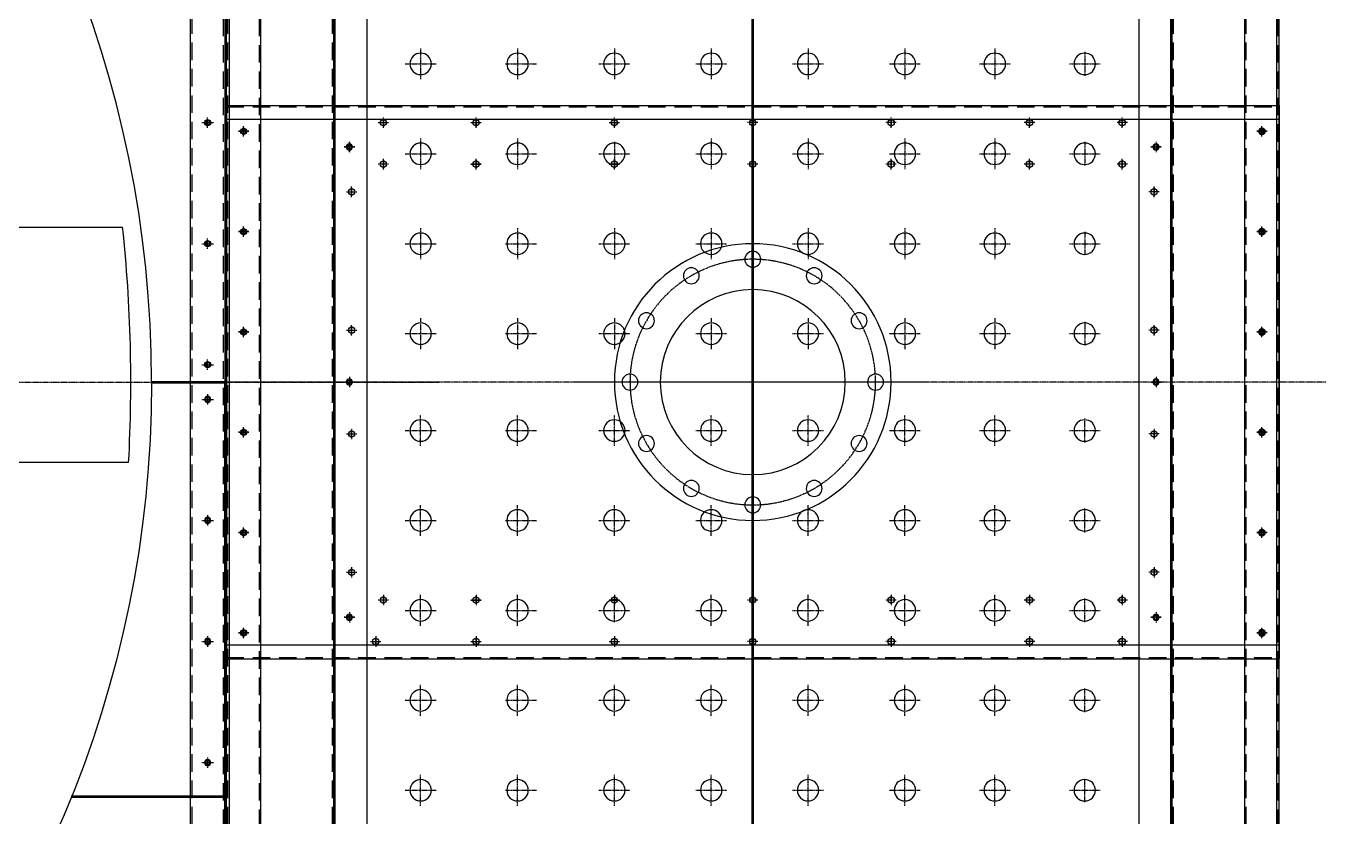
# Model space of a CAD drawing. Header units: millimetres. Extents: x 28244 to 53466, y 0 to 17836.
# Drawn here: x 36396 to 38275, y 12896 to 14039 of the extents above; entities that cross this region are included whole.
import ezdxf

# ---------------------------------------------------------------- set-up
doc = ezdxf.new("R2010")
doc.units = ezdxf.units.MM
doc.linetypes.add('CENTER', pattern=[2, 1.25, -0.25, 0.25, -0.25])
doc.linetypes.add('HIDDEN', pattern=[9.525, 6.35, -3.175])
for name, color, linetype in [('CENTER', 1, 'CENTER'), ('HOLE', 7, 'Continuous'), ('숨은선', 5, 'HIDDEN')]:
    doc.layers.add(name, color=color, linetype=linetype)

# ---------------------------------------------------------------- blocks, each defined once
blk = doc.blocks.new('A$C7C2B1D71')
for p, q in [((0, 50), (3496, 50)), ((3496, 0), (0, 0))]:
    blk.add_line(p, q)
for centre in [(1385.5, 25), (1385.5, 25), (1385.5, 25), (1385.5, 25), (1385.5, 25), (1385.5, 25), (1385.5, 25), (1385.5, 25), (1530.5, 25), (1530.5, 25), (1530.5, 25), (1530.5, 25), (1675.5, 25), (1675.5, 25), (1675.5, 25), (1675.5, 25), (1675.5, 25), (1675.5, 25), (1675.5, 25), (1675.5, 25), (1675.5, 25), (1675.5, 25), (1675.5, 25), (1675.5, 25), (1820.5, 25), (1820.5, 25), (1820.5, 25), (1820.5, 25), (1965.5, 25), (1965.5, 25), (1965.5, 25), (1965.5, 25), (2110.5, 25), (2110.5, 25), (2110.5, 25), (2110.5, 25), (2110.5, 25), (2110.5, 25), (2110.5, 25), (2110.5, 25)]:
    blk.add_circle(centre, 3)
at = {"layer": 'CENTER'}
for p, q in [((1380.5, 25), (1390.5, 25)), ((1380.5, 25), (1390.5, 25)), ((1380.5, 25), (1390.5, 25)), ((1380.5, 25), (1390.5, 25)), ((1380.5, 25), (1390.5, 25)), ((1380.5, 25), (1390.5, 25)), ((1380.5, 25), (1390.5, 25)), ((1380.5, 25), (1390.5, 25)), ((1385.5, 30.6), (1385.5, 19.3)), ((1385.5, 30.6), (1385.5, 19.3)), ((1525.5, 25), (1535.5, 25)), ((1525.5, 25), (1535.5, 25)), ((1525.5, 25), (1535.5, 25)), ((1525.5, 25), (1535.5, 25)), ((1530.5, 30.6), (1530.5, 19.3)), ((1680.5, 25), (1670.5, 25)), ((1680.5, 25), (1670.5, 25)), ((1680.5, 25), (1670.5, 25)), ((1680.5, 25), (1670.5, 25)), ((1680.5, 25), (1670.5, 25)), ((1680.5, 25), (1670.5, 25)), ((1680.5, 25), (1670.5, 25)), ((1680.5, 25), (1670.5, 25)), ((1670.5, 25), (1680.5, 25)), ((1670.5, 25), (1680.5, 25)), ((1670.5, 25), (1680.5, 25)), ((1670.5, 25), (1680.5, 25)), ((1675.5, 30.6), (1675.5, 19.3)), ((1675.5, 30.6), (1675.5, 19.3)), ((1675.5, 30.6), (1675.5, 19.3)), ((1825.5, 25), (1815.5, 25)), ((1825.5, 25), (1815.5, 25)), ((1825.5, 25), (1815.5, 25)), ((1825.5, 25), (1815.5, 25)), ((1820.5, 30.6), (1820.5, 19.3)), ((1970.5, 25), (1960.5, 25)), ((1970.5, 25), (1960.5, 25)), ((1970.5, 25), (1960.5, 25)), ((1970.5, 25), (1960.5, 25)), ((1965.5, 30.6), (1965.5, 19.3)), ((2115.5, 25), (2105.5, 25)), ((2115.5, 25), (2105.5, 25)), ((2115.5, 25), (2105.5, 25)), ((2115.5, 25), (2105.5, 25)), ((2115.5, 25), (2105.5, 25)), ((2115.5, 25), (2105.5, 25)), ((2115.5, 25), (2105.5, 25)), ((2115.5, 25), (2105.5, 25)), ((2110.5, 30.6), (2110.5, 19.3)), ((2110.5, 30.6), (2110.5, 19.3))]:
    blk.add_line(p, q, dxfattribs=at)
at = {"layer": '숨은선', "ltscale": 4}
for p, q in [((0, 48), (3496, 48)), ((3496, 2), (0, 2))]:
    blk.add_line(p, q, dxfattribs=at)
blk = doc.blocks.new('A$C43846423')
for p, q in [((3496, 199), (0, 199)), ((3496, 48), (0, 48)), ((3496, 0), (0, 0))]:
    blk.add_line(p, q)
for centre, radius in [((1385.5, 178), 4.5), ((1385.5, 178), 4.5), ((1530.5, 178), 4.5), ((1675.5, 178), 4.5), ((1820.5, 178), 4.5), ((1965.5, 178), 4.5), ((2110.5, 178), 4.5), ((1408, 25), 3), ((1748, 25), 3), ((2088, 25), 3)]:
    blk.add_circle(centre, radius)
at = {"layer": 'CENTER'}
for p, q in [((1378, 178), (1393, 178)), ((1385.5, 170.5), (1385.5, 185.5)), ((1523, 178), (1538, 178)), ((1530.5, 170.5), (1530.5, 185.5)), ((1668, 178), (1683, 178)), ((1669.8, 178), (1681.2, 178)), ((1675.5, 170.5), (1675.5, 185.5)), ((1813, 178), (1828, 178)), ((1814.8, 178), (1826.2, 178)), ((1820.5, 170.5), (1820.5, 185.5)), ((1958, 178), (1973, 178)), ((1965.5, 170.5), (1965.5, 185.5)), ((2103, 178), (2118, 178)), ((2110.5, 170.5), (2110.5, 185.5)), ((1415.5, 25), (1400.5, 25)), ((1408, 17.5), (1408, 32.5)), ((1755.5, 25), (1740.5, 25)), ((1748, 17.5), (1748, 32.5)), ((2095.5, 25), (2080.5, 25)), ((2088, 17.5), (2088, 32.5))]:
    blk.add_line(p, q, dxfattribs=at)
at = {"layer": '숨은선', "ltscale": 4}
blk.add_line((3496, 50), (0, 50), dxfattribs=at)
blk = doc.blocks.new('A$C0AC371DE')
for p, q in [((0, 50), (3496, 50)), ((3496, 0), (0, 0))]:
    blk.add_line(p, q)
for centre in [(1385.5, 25), (1530.5, 25), (1675.5, 25), (1820.5, 25), (1965.5, 25), (2110.5, 25)]:
    blk.add_circle(centre, 3)
at = {"layer": 'CENTER'}
for p, q in [((1380.5, 25), (1390.5, 25)), ((1385.5, 30.6), (1385.5, 19.3)), ((1385.5, 30.6), (1385.5, 19.3)), ((1525.5, 25), (1535.5, 25)), ((1530.5, 30.6), (1530.5, 19.3)), ((1680.5, 25), (1670.5, 25)), ((1675.5, 30.6), (1675.5, 19.3)), ((1675.5, 30.6), (1675.5, 19.3)), ((1825.5, 25), (1815.5, 25)), ((1820.5, 30.6), (1820.5, 19.3)), ((1970.5, 25), (1960.5, 25)), ((1965.5, 30.6), (1965.5, 19.3)), ((2115.5, 25), (2105.5, 25)), ((2110.5, 30.6), (2110.5, 19.3)), ((2110.5, 30.6), (2110.5, 19.3))]:
    blk.add_line(p, q, dxfattribs=at)
at = {"layer": '숨은선', "ltscale": 4}
for p, q in [((0, 48), (3496, 48)), ((3496, 2), (0, 2))]:
    blk.add_line(p, q, dxfattribs=at)
blk = doc.blocks.new('A$C188900F8')
for p, q in [((0, 3490), (0, 0)), ((1208, 3490), (1208, 0))]:
    blk.add_line(p, q)
for centre, radius in [((124, 2205), 15.5), ((254, 2205), 15.5), ((384, 2205), 15.5), ((524, 2205), 15.5), ((664, 2205), 15.5), ((804, 2205), 15.5), ((944, 2205), 15.5), ((1084, 2205), 15.5), ((21, 2085), 4.5), ((124, 2075), 15.5), ((254, 2075), 15.5), ((384, 2075), 15.5), ((524, 2075), 15.5), ((664, 2075), 15.5), ((804, 2075), 15.5), ((944, 2075), 15.5), ((1084, 2075), 15.5), ((1187, 2085), 4.5), ((124, 1945), 15.5), ((254, 1945), 15.5), ((384, 1945), 15.5), ((524, 1945), 15.5), ((664, 1945), 15.5), ((804, 1945), 15.5), ((944, 1945), 15.5), ((1084, 1945), 15.5), ((124, 1815), 15.5), ((254, 1815), 15.5), ((384, 1815), 15.5), ((524, 1815), 15.5), ((664, 1815), 15.5), ((804, 1815), 15.5), ((944, 1815), 15.5), ((1084, 1815), 15.5), ((21, 1745), 4.5), ((1187, 1745), 4.5), ((124, 1675), 15.5), ((254, 1675), 15.5), ((384, 1675), 15.5), ((524, 1675), 15.5), ((664, 1675), 15.5), ((804, 1675), 15.5), ((944, 1675), 15.5), ((1084, 1675), 15.5), ((124, 1545), 15.5), ((254, 1545), 15.5), ((384, 1545), 15.5), ((524, 1545), 15.5), ((664, 1545), 15.5), ((804, 1545), 15.5), ((944, 1545), 15.5), ((1084, 1545), 15.5), ((124, 1415), 15.5), ((254, 1415), 15.5), ((384, 1415), 15.5), ((524, 1415), 15.5), ((664, 1415), 15.5), ((804, 1415), 15.5), ((944, 1415), 15.5), ((1084, 1415), 15.5), ((21, 1405), 4.5), ((1187, 1405), 4.5), ((124, 1285), 15.5), ((254, 1285), 15.5), ((384, 1285), 15.5), ((524, 1285), 15.5), ((664, 1285), 15.5), ((804, 1285), 15.5), ((944, 1285), 15.5), ((1084, 1285), 15.5), ((124, 1155), 15.5), ((254, 1155), 15.5), ((384, 1155), 15.5), ((524, 1155), 15.5), ((664, 1155), 15.5), ((804, 1155), 15.5), ((944, 1155), 15.5), ((1084, 1155), 15.5)]:
    blk.add_circle(centre, radius)
at = {"layer": 'CENTER'}
for p, q in [((124, 2222.2), (124, 2187.8)), ((254, 2227.3), (254, 2182.7)), ((384, 2227.3), (384, 2182.7)), ((524, 2227.3), (524, 2182.7)), ((664, 2227.3), (664, 2182.7)), ((804, 2227.3), (804, 2182.7)), ((944, 2227.3), (944, 2182.7)), ((1084, 2227.3), (1084, 2182.7)), ((146.3, 2205), (101.7, 2205)), ((276.3, 2205), (231.7, 2205)), ((406.3, 2205), (361.7, 2205)), ((546.3, 2205), (501.7, 2205)), ((686.3, 2205), (641.7, 2205)), ((826.3, 2205), (781.7, 2205)), ((961.3, 2205), (916.7, 2205)), ((1106.3, 2205), (1061.7, 2205)), ((21, 2092.5), (21, 2077.5)), ((124, 2092.2), (124, 2057.8)), ((254, 2097.3), (254, 2052.7)), ((384, 2097.3), (384, 2052.7)), ((524, 2097.3), (524, 2052.7)), ((664, 2097.3), (664, 2052.7)), ((804, 2092.2), (804, 2057.8)), ((944, 2097.3), (944, 2052.7)), ((1084, 2097.3), (1084, 2052.7)), ((1187, 2077.5), (1187, 2092.5)), ((13.5, 2085), (28.5, 2085)), ((146.3, 2075), (101.7, 2075)), ((276.3, 2075), (231.7, 2075)), ((406.3, 2075), (361.7, 2075)), ((546.3, 2075), (501.7, 2075)), ((686.3, 2075), (641.7, 2075)), ((826.3, 2075), (781.7, 2075)), ((961.3, 2075), (916.7, 2075)), ((1106.3, 2075), (1061.7, 2075)), ((1194.5, 2085), (1179.5, 2085)), ((124, 1962.2), (124, 1927.8)), ((254, 1967.3), (254, 1922.7)), ((384, 1967.3), (384, 1922.7)), ((524, 1967.3), (524, 1922.7)), ((664, 1967.3), (664, 1922.7)), ((804, 1967.3), (804, 1922.7)), ((944, 1967.3), (944, 1922.7)), ((1084, 1967.3), (1084, 1922.7)), ((146.3, 1945), (101.7, 1945)), ((276.3, 1945), (231.7, 1945)), ((406.3, 1945), (361.7, 1945)), ((546.3, 1945), (501.7, 1945)), ((686.3, 1945), (641.7, 1945)), ((826.3, 1945), (781.7, 1945)), ((961.3, 1945), (916.7, 1945)), ((1106.3, 1945), (1061.7, 1945)), ((124, 1832.2), (124, 1797.8)), ((254, 1837.3), (254, 1792.7)), ((384, 1837.3), (384, 1792.7)), ((524, 1837.3), (524, 1792.7)), ((664, 1837.3), (664, 1792.7)), ((804, 1837.3), (804, 1792.7)), ((944, 1837.3), (944, 1792.7)), ((1084, 1837.3), (1084, 1792.7)), ((146.3, 1815), (101.7, 1815)), ((276.3, 1815), (231.7, 1815)), ((406.3, 1815), (361.7, 1815)), ((546.3, 1815), (501.7, 1815)), ((686.3, 1815), (641.7, 1815)), ((826.3, 1815), (781.7, 1815)), ((961.3, 1815), (916.7, 1815)), ((1106.3, 1815), (1061.7, 1815)), ((21, 1752.5), (21, 1737.5)), ((1187, 1752.5), (1187, 1737.5)), ((13.5, 1745), (28.5, 1745)), ((1179.5, 1745), (1194.5, 1745)), ((124, 1657.8), (124, 1692.2)), ((254, 1652.7), (254, 1697.3)), ((384, 1652.7), (384, 1697.3)), ((524, 1652.7), (524, 1697.3)), ((664, 1652.7), (664, 1697.3)), ((804, 1652.7), (804, 1697.3)), ((944, 1652.7), (944, 1697.3)), ((1084, 1652.7), (1084, 1697.3)), ((146.3, 1675), (101.7, 1675)), ((276.3, 1675), (231.7, 1675)), ((406.3, 1675), (361.7, 1675)), ((546.3, 1675), (501.7, 1675)), ((686.3, 1675), (641.7, 1675)), ((826.3, 1675), (781.7, 1675)), ((961.3, 1675), (916.7, 1675)), ((1106.3, 1675), (1061.7, 1675)), ((124, 1527.8), (124, 1562.2)), ((254, 1522.7), (254, 1567.3)), ((384, 1522.7), (384, 1567.3)), ((524, 1522.7), (524, 1567.3)), ((664, 1522.7), (664, 1567.3)), ((804, 1522.7), (804, 1567.3)), ((944, 1522.7), (944, 1567.3)), ((1084, 1522.7), (1084, 1567.3)), ((146.3, 1545), (101.7, 1545)), ((276.3, 1545), (231.7, 1545)), ((406.3, 1545), (361.7, 1545)), ((546.3, 1545), (501.7, 1545)), ((686.3, 1545), (641.7, 1545)), ((826.3, 1545), (781.7, 1545)), ((961.3, 1545), (916.7, 1545)), ((1106.3, 1545), (1061.7, 1545)), ((124, 1397.8), (124, 1432.2)), ((254, 1392.7), (254, 1437.3)), ((384, 1392.7), (384, 1437.3)), ((524, 1392.7), (524, 1437.3)), ((664, 1392.7), (664, 1437.3)), ((804, 1397.8), (804, 1432.2)), ((944, 1392.7), (944, 1437.3)), ((1084, 1392.7), (1084, 1437.3)), ((21, 1412.5), (21, 1397.5)), ((146.3, 1415), (101.7, 1415)), ((276.3, 1415), (231.7, 1415)), ((406.3, 1415), (361.7, 1415)), ((546.3, 1415), (501.7, 1415)), ((686.3, 1415), (641.7, 1415)), ((826.3, 1415), (781.7, 1415)), ((961.3, 1415), (916.7, 1415)), ((1106.3, 1415), (1061.7, 1415)), ((1187, 1412.5), (1187, 1397.5)), ((13.5, 1405), (28.5, 1405)), ((1194.5, 1405), (1179.5, 1405)), ((124, 1267.8), (124, 1302.2)), ((254, 1262.7), (254, 1307.3)), ((384, 1262.7), (384, 1307.3)), ((524, 1262.7), (524, 1307.3)), ((664, 1262.7), (664, 1307.3)), ((804, 1262.7), (804, 1307.3)), ((944, 1262.7), (944, 1307.3)), ((1084, 1262.7), (1084, 1307.3)), ((146.3, 1285), (101.7, 1285)), ((276.3, 1285), (231.7, 1285)), ((406.3, 1285), (361.7, 1285)), ((546.3, 1285), (501.7, 1285)), ((686.3, 1285), (641.7, 1285)), ((826.3, 1285), (781.7, 1285)), ((961.3, 1285), (916.7, 1285)), ((1106.3, 1285), (1061.7, 1285)), ((124, 1137.8), (124, 1172.2)), ((254, 1132.7), (254, 1177.3)), ((384, 1132.7), (384, 1177.3)), ((524, 1132.7), (524, 1177.3)), ((664, 1132.7), (664, 1177.3)), ((804, 1132.7), (804, 1177.3)), ((944, 1132.7), (944, 1177.3)), ((1084, 1132.7), (1084, 1177.3)), ((146.3, 1155), (101.7, 1155)), ((276.3, 1155), (231.7, 1155)), ((406.3, 1155), (361.7, 1155)), ((546.3, 1155), (501.7, 1155)), ((686.3, 1155), (641.7, 1155)), ((826.3, 1155), (781.7, 1155)), ((961.3, 1155), (916.7, 1155)), ((1106.3, 1155), (1061.7, 1155))]:
    blk.add_line(p, q, dxfattribs=at)
at = {"layer": 'HOLE'}
for p, q in [((603, 0), (603, 3490)), ((605, 0), (605, 3490))]:
    blk.add_line(p, q, dxfattribs=at)
blk = doc.blocks.new('A$C017A7880')
for p, q in [((3496, 50), (0, 50)), ((3496, 0), (0, 0))]:
    blk.add_line(p, q)
for centre in [(1198, 25), (1373, 25), (1548, 25), (1723, 25), (1773, 25), (1948, 25), (2123, 25)]:
    blk.add_circle(centre, 3)
at = {"layer": 'CENTER'}
for p, q in [((1203, 25), (1193, 25)), ((1198, 19.4), (1198, 30.7)), ((1378, 25), (1368, 25)), ((1373, 19.4), (1373, 30.7)), ((1553, 25), (1543, 25)), ((1548, 19.4), (1548, 30.7)), ((1728, 25), (1718, 25)), ((1723, 19.4), (1723, 30.7)), ((1768, 25), (1778, 25)), ((1773, 19.4), (1773, 30.7)), ((1943, 25), (1953, 25)), ((1948, 19.4), (1948, 30.7)), ((2118, 25), (2128, 25)), ((2123, 19.4), (2123, 30.7))]:
    blk.add_line(p, q, dxfattribs=at)
at = {"layer": '숨은선', "ltscale": 4}
for p, q in [((0, 48), (3496, 48)), ((3496, 2), (0, 2))]:
    blk.add_line(p, q, dxfattribs=at)
blk = doc.blocks.new('A$C0AD70E43')
blk.add_line((3731.2, 1867.2), (3731.2, 68.2))
for centre in [(3706.2, 617.2), (3706.2, 442.2), (3706.2, 267.2), (3706.2, 92.2)]:
    blk.add_circle(centre, 4.5)
at = {"layer": 'CENTER'}
for p, q in [((3706.2, 609.7), (3706.2, 624.7)), ((3697.8, 617.2), (3714.8, 617.2)), ((3697.8, 442.2), (3714.8, 442.2)), ((3706.2, 434.7), (3706.2, 449.7)), ((3697.8, 267.2), (3714.8, 267.2)), ((3706.2, 259.7), (3706.2, 274.7)), ((3706.2, 84.7), (3706.2, 99.7)), ((3697.8, 92.2), (3714.8, 92.2)), ((0, 67.2), (4040.4, 67.2))]:
    blk.add_line(p, q, dxfattribs=at)
at = {"layer": 'CENTER', "color": 7, "linetype": 'Continuous'}
blk.add_arc((2020.2, 67.2), 1605, 0.0357, 179.9643, dxfattribs=at)
at = {"layer": 'HOLE'}
for p, q in [((3508.8, 667.2), (3731.2, 667.2)), ((3508.8, 665.2), (3731.2, 665.2)), ((3625.2, 68.2), (3731.2, 68.2))]:
    blk.add_line(p, q, dxfattribs=at)
blk = doc.blocks.new('A$C0C6E02EA')
for p, q in [((1769.8, 1689.5), (3138, 1689.5)), ((3146.6, 1349.6), (1769.8, 1349.6))]:
    blk.add_line(p, q)
blk.add_arc((1016.3, 1465.7), 2133.5, 356.8802, 6.0222)
blk = doc.blocks.new('A$C0E991C75')
for centre, radius in [((225, 179.7), 200), ((225, 357.2), 11.5), ((136.3, 333.4), 11.5), ((313.8, 333.4), 11.5), ((225, 179.7), 133.7), ((71.3, 268.4), 11.5), ((378.7, 268.4), 11.5), ((47.5, 179.7), 11.5), ((402.5, 179.7), 11.5), ((71.3, 90.9), 11.5), ((378.7, 90.9), 11.5), ((136.3, 26), 11.5), ((313.8, 26), 11.5), ((225, 2.2), 11.5)]:
    blk.add_circle(centre, radius)
at = {"layer": 'CENTER'}
for p, q in [((225, 394.1), (225, -34.7)), ((-28.7, 179.7), (478.8, 179.7))]:
    blk.add_line(p, q, dxfattribs=at)
at = {"layer": 'CENTER', "ltscale": 2}
blk.add_circle((225, 179.7), 177.5, dxfattribs=at)

msp = doc.modelspace()

# ---------------------------------------------------------------- linework, layer by layer
for p, q in [((36685.5, 13924.2), (38207.5, 13924.2)), ((36685.5, 13924.2), (36685.5, 13124.2)), ((38207.5, 13924.2), (38207.5, 13124.2)), ((36685.5, 13904.2), (38207.5, 13904.2)), ((36685.5, 13144.2), (38207.5, 13144.2)), ((36685.5, 13124.2), (38207.5, 13124.2))]:
    msp.add_line(p, q)
for centre in [(36710.5, 13886.7), (36912.5, 13899.2), (37046.5, 13899.2), (37246.5, 13899.2), (37446.5, 13899.2), (37646.5, 13899.2), (37846.5, 13899.2), (37980.5, 13899.2), (38182.5, 13886.7), (36912.5, 13839.2), (37046.5, 13839.2), (37246.5, 13839.2), (37446.5, 13839.2), (37646.5, 13839.2), (37846.5, 13839.2), (37980.5, 13839.2), (36866.5, 13799.2), (38026.5, 13799.2), (36710.5, 13741.7), (38182.5, 13741.7), (36710.5, 13596.7), (36866.5, 13599.2), (38026.5, 13599.2), (38182.5, 13596.7), (36710.5, 13451.7), (38182.5, 13451.7), (36866.5, 13449.2), (38026.5, 13449.2), (36710.5, 13306.7), (38182.5, 13306.7), (36866.5, 13249.2), (38026.5, 13249.2), (36912.5, 13209.2), (37046.5, 13209.2), (37246.5, 13209.2), (37446.5, 13209.2), (37646.5, 13209.2), (37846.5, 13209.2), (37980.5, 13209.2), (36710.5, 13161.7), (38182.5, 13161.7), (36901.5, 13149.2), (37046.5, 13149.2), (37246.5, 13149.2), (37446.5, 13149.2), (37646.5, 13149.2), (37846.5, 13149.2), (37980.5, 13149.2)]:
    msp.add_circle(centre, 4.5)
at = {"layer": 'CENTER'}
for p, q in [((37446.5, 13958.2), (37446.5, 13101.5)), ((36912.5, 13891.7), (36912.5, 13906.7)), ((36912.5, 13891.7), (36912.5, 13906.7)), ((36912.5, 13891.7), (36912.5, 13906.7)), ((37046.5, 13891.7), (37046.5, 13906.7)), ((37046.5, 13891.7), (37046.5, 13906.7)), ((37046.5, 13891.7), (37046.5, 13906.7)), ((37246.5, 13891.7), (37246.5, 13906.7)), ((37246.5, 13891.7), (37246.5, 13906.7)), ((37246.5, 13891.7), (37246.5, 13906.7)), ((37446.5, 13891.7), (37446.5, 13906.7)), ((37446.5, 13891.7), (37446.5, 13906.7)), ((37446.5, 13891.7), (37446.5, 13906.7)), ((37646.5, 13891.7), (37646.5, 13906.7)), ((37646.5, 13891.7), (37646.5, 13906.7)), ((37646.5, 13891.7), (37646.5, 13906.7)), ((37846.5, 13891.7), (37846.5, 13906.7)), ((37846.5, 13891.7), (37846.5, 13906.7)), ((37846.5, 13891.7), (37846.5, 13906.7)), ((37980.5, 13891.7), (37980.5, 13906.7)), ((37980.5, 13891.7), (37980.5, 13906.7)), ((37980.5, 13891.7), (37980.5, 13906.7)), ((36710.5, 13879.2), (36710.5, 13894.2)), ((36710.5, 13892.4), (36710.5, 13881)), ((36710.5, 13881), (36710.5, 13892.4)), ((36905, 13899.2), (36920, 13899.2)), ((36905, 13899.2), (36920, 13899.2)), ((36905, 13899.2), (36920, 13899.2)), ((36906.7, 13899.2), (36918.2, 13899.2)), ((36906.7, 13899.2), (36918.2, 13899.2)), ((36906.7, 13899.2), (36918.2, 13899.2)), ((36912.5, 13904.9), (36912.5, 13893.5)), ((36912.5, 13893.5), (36912.5, 13904.9)), ((36912.5, 13904.9), (36912.5, 13893.5)), ((36912.5, 13893.5), (36912.5, 13904.9)), ((36912.5, 13904.9), (36912.5, 13893.5)), ((36912.5, 13893.5), (36912.5, 13904.9)), ((37039, 13899.2), (37054, 13899.2)), ((37039, 13899.2), (37054, 13899.2)), ((37039, 13899.2), (37054, 13899.2)), ((37040.7, 13899.2), (37052.2, 13899.2)), ((37040.7, 13899.2), (37052.2, 13899.2)), ((37040.7, 13899.2), (37052.2, 13899.2)), ((37046.5, 13904.9), (37046.5, 13893.5)), ((37046.5, 13893.5), (37046.5, 13904.9)), ((37046.5, 13904.9), (37046.5, 13893.5)), ((37046.5, 13893.5), (37046.5, 13904.9)), ((37046.5, 13904.9), (37046.5, 13893.5)), ((37046.5, 13893.5), (37046.5, 13904.9)), ((37239, 13899.2), (37254, 13899.2)), ((37239, 13899.2), (37254, 13899.2)), ((37239, 13899.2), (37254, 13899.2)), ((37240.7, 13899.2), (37252.2, 13899.2)), ((37240.7, 13899.2), (37252.2, 13899.2)), ((37240.7, 13899.2), (37252.2, 13899.2)), ((37246.5, 13904.9), (37246.5, 13893.5)), ((37246.5, 13893.5), (37246.5, 13904.9)), ((37246.5, 13904.9), (37246.5, 13893.5)), ((37246.5, 13893.5), (37246.5, 13904.9)), ((37246.5, 13904.9), (37246.5, 13893.5)), ((37246.5, 13893.5), (37246.5, 13904.9)), ((37454, 13899.2), (37439, 13899.2)), ((37454, 13899.2), (37439, 13899.2)), ((37454, 13899.2), (37439, 13899.2)), ((37452.2, 13899.2), (37440.7, 13899.2)), ((37452.2, 13899.2), (37440.7, 13899.2)), ((37452.2, 13899.2), (37440.7, 13899.2)), ((37446.5, 13904.9), (37446.5, 13893.5)), ((37446.5, 13893.5), (37446.5, 13904.9)), ((37446.5, 13904.9), (37446.5, 13893.5)), ((37446.5, 13893.5), (37446.5, 13904.9)), ((37446.5, 13904.9), (37446.5, 13893.5)), ((37446.5, 13893.5), (37446.5, 13904.9)), ((37654, 13899.2), (37639, 13899.2)), ((37654, 13899.2), (37639, 13899.2)), ((37654, 13899.2), (37639, 13899.2)), ((37652.2, 13899.2), (37640.7, 13899.2)), ((37652.2, 13899.2), (37640.7, 13899.2)), ((37652.2, 13899.2), (37640.7, 13899.2)), ((37646.5, 13904.9), (37646.5, 13893.5)), ((37646.5, 13893.5), (37646.5, 13904.9)), ((37646.5, 13904.9), (37646.5, 13893.5)), ((37646.5, 13893.5), (37646.5, 13904.9)), ((37646.5, 13904.9), (37646.5, 13893.5)), ((37646.5, 13893.5), (37646.5, 13904.9)), ((37854, 13899.2), (37839, 13899.2)), ((37854, 13899.2), (37839, 13899.2)), ((37854, 13899.2), (37839, 13899.2)), ((37852.2, 13899.2), (37840.7, 13899.2)), ((37852.2, 13899.2), (37840.7, 13899.2)), ((37852.2, 13899.2), (37840.7, 13899.2)), ((37846.5, 13904.9), (37846.5, 13893.5)), ((37846.5, 13893.5), (37846.5, 13904.9)), ((37846.5, 13904.9), (37846.5, 13893.5)), ((37846.5, 13893.5), (37846.5, 13904.9)), ((37846.5, 13904.9), (37846.5, 13893.5)), ((37846.5, 13893.5), (37846.5, 13904.9)), ((37988, 13899.2), (37973, 13899.2)), ((37988, 13899.2), (37973, 13899.2)), ((37988, 13899.2), (37973, 13899.2)), ((37986.2, 13899.2), (37974.7, 13899.2)), ((37986.2, 13899.2), (37974.7, 13899.2)), ((37986.2, 13899.2), (37974.7, 13899.2)), ((37980.5, 13904.9), (37980.5, 13893.5)), ((37980.5, 13893.5), (37980.5, 13904.9)), ((37980.5, 13904.9), (37980.5, 13893.5)), ((37980.5, 13893.5), (37980.5, 13904.9)), ((37980.5, 13904.9), (37980.5, 13893.5)), ((37980.5, 13893.5), (37980.5, 13904.9)), ((38182.5, 13879.2), (38182.5, 13894.2)), ((38182.5, 13892.4), (38182.5, 13881)), ((38182.5, 13881), (38182.5, 13892.4)), ((36703, 13886.7), (36718, 13886.7)), ((36704.7, 13886.7), (36716.2, 13886.7)), ((38190, 13886.7), (38175, 13886.7)), ((38188.2, 13886.7), (38176.7, 13886.7)), ((36920, 13839.2), (36905, 13839.2)), ((36920, 13839.2), (36905, 13839.2)), ((36920, 13839.2), (36905, 13839.2)), ((36920, 13839.2), (36905, 13839.2)), ((36920, 13839.2), (36905, 13839.2)), ((36918.2, 13839.2), (36906.7, 13839.2)), ((36918.2, 13839.2), (36906.7, 13839.2)), ((36918.2, 13839.2), (36906.7, 13839.2)), ((36918.2, 13839.2), (36906.7, 13839.2)), ((36918.2, 13839.2), (36906.7, 13839.2)), ((36912.5, 13831.7), (36912.5, 13846.7)), ((36912.5, 13831.7), (36912.5, 13846.7)), ((36912.5, 13831.7), (36912.5, 13846.7)), ((36912.5, 13831.7), (36912.5, 13846.7)), ((36912.5, 13831.7), (36912.5, 13846.7)), ((36912.5, 13844.9), (36912.5, 13833.5)), ((36912.5, 13833.5), (36912.5, 13844.9)), ((36912.5, 13844.9), (36912.5, 13833.5)), ((36912.5, 13833.5), (36912.5, 13844.9)), ((36912.5, 13844.9), (36912.5, 13833.5)), ((36912.5, 13833.5), (36912.5, 13844.9)), ((36912.5, 13844.9), (36912.5, 13833.5)), ((36912.5, 13833.5), (36912.5, 13844.9)), ((36912.5, 13844.9), (36912.5, 13833.5)), ((36912.5, 13833.5), (36912.5, 13844.9)), ((37039, 13839.2), (37054, 13839.2)), ((37039, 13839.2), (37054, 13839.2)), ((37054, 13839.2), (37039, 13839.2)), ((37054, 13839.2), (37039, 13839.2)), ((37054, 13839.2), (37039, 13839.2)), ((37040.7, 13839.2), (37052.2, 13839.2)), ((37040.7, 13839.2), (37052.2, 13839.2)), ((37052.2, 13839.2), (37040.7, 13839.2)), ((37052.2, 13839.2), (37040.7, 13839.2)), ((37052.2, 13839.2), (37040.7, 13839.2)), ((37046.5, 13831.7), (37046.5, 13846.7)), ((37046.5, 13831.7), (37046.5, 13846.7)), ((37046.5, 13831.7), (37046.5, 13846.7)), ((37046.5, 13831.7), (37046.5, 13846.7)), ((37046.5, 13831.7), (37046.5, 13846.7)), ((37046.5, 13844.9), (37046.5, 13833.5)), ((37046.5, 13833.5), (37046.5, 13844.9)), ((37046.5, 13844.9), (37046.5, 13833.5)), ((37046.5, 13833.5), (37046.5, 13844.9)), ((37046.5, 13844.9), (37046.5, 13833.5)), ((37046.5, 13833.5), (37046.5, 13844.9)), ((37046.5, 13844.9), (37046.5, 13833.5)), ((37046.5, 13833.5), (37046.5, 13844.9)), ((37046.5, 13844.9), (37046.5, 13833.5)), ((37046.5, 13833.5), (37046.5, 13844.9)), ((37239, 13839.2), (37254, 13839.2)), ((37239, 13839.2), (37254, 13839.2)), ((37254, 13839.2), (37239, 13839.2)), ((37254, 13839.2), (37239, 13839.2)), ((37254, 13839.2), (37239, 13839.2)), ((37240.7, 13839.2), (37252.2, 13839.2)), ((37240.7, 13839.2), (37252.2, 13839.2)), ((37252.2, 13839.2), (37240.7, 13839.2)), ((37252.2, 13839.2), (37240.7, 13839.2)), ((37252.2, 13839.2), (37240.7, 13839.2)), ((37246.5, 13831.7), (37246.5, 13846.7)), ((37246.5, 13831.7), (37246.5, 13846.7)), ((37246.5, 13831.7), (37246.5, 13846.7)), ((37246.5, 13831.7), (37246.5, 13846.7)), ((37246.5, 13831.7), (37246.5, 13846.7)), ((37246.5, 13844.9), (37246.5, 13833.5)), ((37246.5, 13833.5), (37246.5, 13844.9)), ((37246.5, 13844.9), (37246.5, 13833.5)), ((37246.5, 13833.5), (37246.5, 13844.9)), ((37246.5, 13844.9), (37246.5, 13833.5)), ((37246.5, 13833.5), (37246.5, 13844.9)), ((37246.5, 13844.9), (37246.5, 13833.5)), ((37246.5, 13833.5), (37246.5, 13844.9)), ((37246.5, 13844.9), (37246.5, 13833.5)), ((37246.5, 13833.5), (37246.5, 13844.9)), ((37454, 13839.2), (37439, 13839.2)), ((37454, 13839.2), (37439, 13839.2)), ((37454, 13839.2), (37439, 13839.2)), ((37454, 13839.2), (37439, 13839.2)), ((37454, 13839.2), (37439, 13839.2)), ((37452.2, 13839.2), (37440.7, 13839.2)), ((37452.2, 13839.2), (37440.7, 13839.2)), ((37452.2, 13839.2), (37440.7, 13839.2)), ((37452.2, 13839.2), (37440.7, 13839.2)), ((37452.2, 13839.2), (37440.7, 13839.2)), ((37446.5, 13831.7), (37446.5, 13846.7)), ((37446.5, 13831.7), (37446.5, 13846.7)), ((37446.5, 13831.7), (37446.5, 13846.7)), ((37446.5, 13831.7), (37446.5, 13846.7)), ((37446.5, 13831.7), (37446.5, 13846.7)), ((37446.5, 13844.9), (37446.5, 13833.5)), ((37446.5, 13833.5), (37446.5, 13844.9)), ((37446.5, 13844.9), (37446.5, 13833.5)), ((37446.5, 13833.5), (37446.5, 13844.9)), ((37446.5, 13844.9), (37446.5, 13833.5)), ((37446.5, 13833.5), (37446.5, 13844.9)), ((37446.5, 13844.9), (37446.5, 13833.5)), ((37446.5, 13833.5), (37446.5, 13844.9)), ((37446.5, 13844.9), (37446.5, 13833.5)), ((37446.5, 13833.5), (37446.5, 13844.9)), ((37654, 13839.2), (37639, 13839.2)), ((37654, 13839.2), (37639, 13839.2)), ((37654, 13839.2), (37639, 13839.2)), ((37654, 13839.2), (37639, 13839.2)), ((37654, 13839.2), (37639, 13839.2)), ((37652.2, 13839.2), (37640.7, 13839.2)), ((37652.2, 13839.2), (37640.7, 13839.2)), ((37652.2, 13839.2), (37640.7, 13839.2)), ((37652.2, 13839.2), (37640.7, 13839.2)), ((37652.2, 13839.2), (37640.7, 13839.2)), ((37646.5, 13831.7), (37646.5, 13846.7)), ((37646.5, 13831.7), (37646.5, 13846.7)), ((37646.5, 13831.7), (37646.5, 13846.7)), ((37646.5, 13831.7), (37646.5, 13846.7)), ((37646.5, 13831.7), (37646.5, 13846.7)), ((37646.5, 13844.9), (37646.5, 13833.5)), ((37646.5, 13833.5), (37646.5, 13844.9)), ((37646.5, 13844.9), (37646.5, 13833.5)), ((37646.5, 13833.5), (37646.5, 13844.9)), ((37646.5, 13844.9), (37646.5, 13833.5)), ((37646.5, 13833.5), (37646.5, 13844.9)), ((37646.5, 13844.9), (37646.5, 13833.5)), ((37646.5, 13833.5), (37646.5, 13844.9)), ((37646.5, 13844.9), (37646.5, 13833.5)), ((37646.5, 13833.5), (37646.5, 13844.9)), ((37854, 13839.2), (37839, 13839.2)), ((37854, 13839.2), (37839, 13839.2)), ((37854, 13839.2), (37839, 13839.2)), ((37854, 13839.2), (37839, 13839.2)), ((37854, 13839.2), (37839, 13839.2)), ((37852.2, 13839.2), (37840.7, 13839.2)), ((37852.2, 13839.2), (37840.7, 13839.2)), ((37852.2, 13839.2), (37840.7, 13839.2)), ((37852.2, 13839.2), (37840.7, 13839.2)), ((37852.2, 13839.2), (37840.7, 13839.2)), ((37846.5, 13831.7), (37846.5, 13846.7)), ((37846.5, 13831.7), (37846.5, 13846.7)), ((37846.5, 13831.7), (37846.5, 13846.7)), ((37846.5, 13831.7), (37846.5, 13846.7)), ((37846.5, 13831.7), (37846.5, 13846.7)), ((37846.5, 13844.9), (37846.5, 13833.5)), ((37846.5, 13833.5), (37846.5, 13844.9)), ((37846.5, 13844.9), (37846.5, 13833.5)), ((37846.5, 13833.5), (37846.5, 13844.9)), ((37846.5, 13844.9), (37846.5, 13833.5)), ((37846.5, 13833.5), (37846.5, 13844.9)), ((37846.5, 13844.9), (37846.5, 13833.5)), ((37846.5, 13833.5), (37846.5, 13844.9)), ((37846.5, 13844.9), (37846.5, 13833.5)), ((37846.5, 13833.5), (37846.5, 13844.9)), ((37988, 13839.2), (37973, 13839.2)), ((37988, 13839.2), (37973, 13839.2)), ((37988, 13839.2), (37973, 13839.2)), ((37988, 13839.2), (37973, 13839.2)), ((37988, 13839.2), (37973, 13839.2)), ((37986.2, 13839.2), (37974.7, 13839.2)), ((37986.2, 13839.2), (37974.7, 13839.2)), ((37986.2, 13839.2), (37974.7, 13839.2)), ((37986.2, 13839.2), (37974.7, 13839.2)), ((37986.2, 13839.2), (37974.7, 13839.2)), ((37980.5, 13831.7), (37980.5, 13846.7)), ((37980.5, 13831.7), (37980.5, 13846.7)), ((37980.5, 13831.7), (37980.5, 13846.7)), ((37980.5, 13831.7), (37980.5, 13846.7)), ((37980.5, 13831.7), (37980.5, 13846.7)), ((37980.5, 13844.9), (37980.5, 13833.5)), ((37980.5, 13833.5), (37980.5, 13844.9)), ((37980.5, 13844.9), (37980.5, 13833.5)), ((37980.5, 13833.5), (37980.5, 13844.9)), ((37980.5, 13844.9), (37980.5, 13833.5)), ((37980.5, 13833.5), (37980.5, 13844.9)), ((37980.5, 13844.9), (37980.5, 13833.5)), ((37980.5, 13833.5), (37980.5, 13844.9)), ((37980.5, 13844.9), (37980.5, 13833.5)), ((37980.5, 13833.5), (37980.5, 13844.9)), ((36859, 13799.2), (36874, 13799.2)), ((36859, 13799.2), (36874, 13799.2)), ((36859, 13799.2), (36874, 13799.2)), ((36859, 13799.2), (36874, 13799.2)), ((36860.7, 13799.2), (36872.2, 13799.2)), ((36860.7, 13799.2), (36872.2, 13799.2)), ((36860.7, 13799.2), (36872.2, 13799.2)), ((36862.6, 13799.2), (36870.3, 13799.2)), ((36866.5, 13791.7), (36866.5, 13806.7)), ((36866.5, 13791.7), (36866.5, 13806.7)), ((36866.5, 13791.7), (36866.5, 13806.7)), ((36866.5, 13804.9), (36866.5, 13793.5)), ((36866.5, 13793.5), (36866.5, 13804.9)), ((36866.5, 13804.9), (36866.5, 13793.5)), ((36866.5, 13793.5), (36866.5, 13804.9)), ((36866.5, 13804.9), (36866.5, 13793.5)), ((36866.5, 13793.5), (36866.5, 13804.9)), ((36866.5, 13794.2), (36866.5, 13804.2)), ((36866.5, 13803), (36866.5, 13795.4)), ((36866.5, 13795.4), (36866.5, 13803)), ((38034, 13799.2), (38019, 13799.2)), ((38034, 13799.2), (38019, 13799.2)), ((38034, 13799.2), (38019, 13799.2)), ((38034, 13799.2), (38019, 13799.2)), ((38032.2, 13799.2), (38020.7, 13799.2)), ((38032.2, 13799.2), (38020.7, 13799.2)), ((38032.2, 13799.2), (38020.7, 13799.2)), ((38030.3, 13799.2), (38022.6, 13799.2)), ((38026.5, 13791.7), (38026.5, 13806.7)), ((38026.5, 13791.7), (38026.5, 13806.7)), ((38026.5, 13791.7), (38026.5, 13806.7)), ((38026.5, 13804.9), (38026.5, 13793.5)), ((38026.5, 13793.5), (38026.5, 13804.9)), ((38026.5, 13804.9), (38026.5, 13793.5)), ((38026.5, 13793.5), (38026.5, 13804.9)), ((38026.5, 13804.9), (38026.5, 13793.5)), ((38026.5, 13793.5), (38026.5, 13804.9)), ((38026.5, 13794.2), (38026.5, 13804.2)), ((38026.5, 13803), (38026.5, 13795.4)), ((38026.5, 13795.4), (38026.5, 13803)), ((36703, 13741.7), (36718, 13741.7)), ((36704.7, 13741.7), (36716.2, 13741.7)), ((36710.5, 13734.2), (36710.5, 13749.2)), ((36710.5, 13747.4), (36710.5, 13736)), ((36710.5, 13736), (36710.5, 13747.4)), ((38190, 13741.7), (38175, 13741.7)), ((38188.2, 13741.7), (38176.7, 13741.7)), ((38182.5, 13734.2), (38182.5, 13749.2)), ((38182.5, 13747.4), (38182.5, 13736)), ((38182.5, 13736), (38182.5, 13747.4)), ((36866.5, 13591.7), (36866.5, 13606.7)), ((36866.5, 13591.7), (36866.5, 13606.7)), ((36866.5, 13591.7), (36866.5, 13606.7)), ((38026.5, 13591.7), (38026.5, 13606.7)), ((38026.5, 13591.7), (38026.5, 13606.7)), ((38026.5, 13591.7), (38026.5, 13606.7)), ((36703, 13596.7), (36718, 13596.7)), ((36704.7, 13596.7), (36716.2, 13596.7)), ((36710.5, 13589.2), (36710.5, 13604.2)), ((36710.5, 13602.4), (36710.5, 13591)), ((36710.5, 13591), (36710.5, 13602.4)), ((36859, 13599.2), (36874, 13599.2)), ((36859, 13599.2), (36874, 13599.2)), ((36859, 13599.2), (36874, 13599.2)), ((36859, 13599.2), (36874, 13599.2)), ((36860.7, 13599.2), (36872.2, 13599.2)), ((36860.7, 13599.2), (36872.2, 13599.2)), ((36860.7, 13599.2), (36872.2, 13599.2)), ((36862.6, 13599.2), (36870.3, 13599.2)), ((36866.5, 13604.9), (36866.5, 13593.5)), ((36866.5, 13593.5), (36866.5, 13604.9)), ((36866.5, 13604.9), (36866.5, 13593.5)), ((36866.5, 13593.5), (36866.5, 13604.9)), ((36866.5, 13604.9), (36866.5, 13593.5)), ((36866.5, 13593.5), (36866.5, 13604.9)), ((36866.5, 13594.2), (36866.5, 13604.2)), ((36866.5, 13603), (36866.5, 13595.4)), ((36866.5, 13595.4), (36866.5, 13603)), ((38034, 13599.2), (38019, 13599.2)), ((38034, 13599.2), (38019, 13599.2)), ((38034, 13599.2), (38019, 13599.2)), ((38034, 13599.2), (38019, 13599.2)), ((38032.2, 13599.2), (38020.7, 13599.2)), ((38032.2, 13599.2), (38020.7, 13599.2)), ((38032.2, 13599.2), (38020.7, 13599.2)), ((38030.3, 13599.2), (38022.6, 13599.2)), ((38026.5, 13604.9), (38026.5, 13593.5)), ((38026.5, 13593.5), (38026.5, 13604.9)), ((38026.5, 13604.9), (38026.5, 13593.5)), ((38026.5, 13593.5), (38026.5, 13604.9)), ((38026.5, 13604.9), (38026.5, 13593.5)), ((38026.5, 13593.5), (38026.5, 13604.9)), ((38026.5, 13594.2), (38026.5, 13604.2)), ((38026.5, 13603), (38026.5, 13595.4)), ((38026.5, 13595.4), (38026.5, 13603)), ((38190, 13596.7), (38175, 13596.7)), ((38188.2, 13596.7), (38176.7, 13596.7)), ((38182.5, 13589.2), (38182.5, 13604.2)), ((38182.5, 13602.4), (38182.5, 13591)), ((38182.5, 13591), (38182.5, 13602.4)), ((38275.1, 13524.2), (36633.4, 13524.2)), ((36710.5, 13444.2), (36710.5, 13459.2)), ((36710.5, 13457.4), (36710.5, 13446)), ((36710.5, 13446), (36710.5, 13457.4)), ((36866.5, 13456.7), (36866.5, 13441.7)), ((36866.5, 13456.7), (36866.5, 13441.7)), ((36866.5, 13456.7), (36866.5, 13441.7)), ((38026.5, 13456.7), (38026.5, 13441.7)), ((38026.5, 13456.7), (38026.5, 13441.7)), ((38026.5, 13456.7), (38026.5, 13441.7)), ((38182.5, 13444.2), (38182.5, 13459.2)), ((38182.5, 13457.4), (38182.5, 13446)), ((38182.5, 13446), (38182.5, 13457.4)), ((36703, 13451.7), (36718, 13451.7)), ((36704.7, 13451.7), (36716.2, 13451.7)), ((36859, 13449.2), (36874, 13449.2)), ((36859, 13449.2), (36874, 13449.2)), ((36859, 13449.2), (36874, 13449.2)), ((36859, 13449.2), (36874, 13449.2)), ((36860.7, 13449.2), (36872.2, 13449.2)), ((36860.7, 13449.2), (36872.2, 13449.2)), ((36860.7, 13449.2), (36872.2, 13449.2)), ((36862.6, 13449.2), (36870.3, 13449.2)), ((36866.5, 13443.5), (36866.5, 13454.9)), ((36866.5, 13454.9), (36866.5, 13443.5)), ((36866.5, 13443.5), (36866.5, 13454.9)), ((36866.5, 13454.9), (36866.5, 13443.5)), ((36866.5, 13443.5), (36866.5, 13454.9)), ((36866.5, 13454.9), (36866.5, 13443.5)), ((36866.5, 13454.2), (36866.5, 13444.2)), ((36866.5, 13445.4), (36866.5, 13453)), ((36866.5, 13453), (36866.5, 13445.4)), ((38034, 13449.2), (38019, 13449.2)), ((38034, 13449.2), (38019, 13449.2)), ((38034, 13449.2), (38019, 13449.2)), ((38034, 13449.2), (38019, 13449.2)), ((38032.2, 13449.2), (38020.7, 13449.2)), ((38032.2, 13449.2), (38020.7, 13449.2)), ((38032.2, 13449.2), (38020.7, 13449.2)), ((38030.3, 13449.2), (38022.6, 13449.2)), ((38026.5, 13443.5), (38026.5, 13454.9)), ((38026.5, 13454.9), (38026.5, 13443.5)), ((38026.5, 13443.5), (38026.5, 13454.9)), ((38026.5, 13454.9), (38026.5, 13443.5)), ((38026.5, 13443.5), (38026.5, 13454.9)), ((38026.5, 13454.9), (38026.5, 13443.5)), ((38026.5, 13454.2), (38026.5, 13444.2)), ((38026.5, 13445.4), (38026.5, 13453)), ((38026.5, 13453), (38026.5, 13445.4)), ((38190, 13451.7), (38175, 13451.7)), ((38188.2, 13451.7), (38176.7, 13451.7)), ((36703, 13306.7), (36718, 13306.7)), ((36704.7, 13306.7), (36716.2, 13306.7)), ((36710.5, 13299.2), (36710.5, 13314.2)), ((36710.5, 13312.4), (36710.5, 13301)), ((36710.5, 13301), (36710.5, 13312.4)), ((38190, 13306.7), (38175, 13306.7)), ((38188.2, 13306.7), (38176.7, 13306.7)), ((38182.5, 13299.2), (38182.5, 13314.2)), ((38182.5, 13312.4), (38182.5, 13301)), ((38182.5, 13301), (38182.5, 13312.4)), ((36859, 13249.2), (36874, 13249.2)), ((36859, 13249.2), (36874, 13249.2)), ((36859, 13249.2), (36874, 13249.2)), ((36859, 13249.2), (36874, 13249.2)), ((36860.7, 13249.2), (36872.2, 13249.2)), ((36860.7, 13249.2), (36872.2, 13249.2)), ((36860.7, 13249.2), (36872.2, 13249.2)), ((36862.6, 13249.2), (36870.3, 13249.2)), ((36866.5, 13256.7), (36866.5, 13241.7)), ((36866.5, 13256.7), (36866.5, 13241.7)), ((36866.5, 13256.7), (36866.5, 13241.7)), ((36866.5, 13243.5), (36866.5, 13254.9)), ((36866.5, 13254.9), (36866.5, 13243.5)), ((36866.5, 13243.5), (36866.5, 13254.9)), ((36866.5, 13254.9), (36866.5, 13243.5)), ((36866.5, 13243.5), (36866.5, 13254.9)), ((36866.5, 13254.9), (36866.5, 13243.5)), ((36866.5, 13254.2), (36866.5, 13244.2)), ((36866.5, 13245.4), (36866.5, 13253)), ((36866.5, 13253), (36866.5, 13245.4)), ((38034, 13249.2), (38019, 13249.2)), ((38034, 13249.2), (38019, 13249.2)), ((38034, 13249.2), (38019, 13249.2)), ((38034, 13249.2), (38019, 13249.2)), ((38032.2, 13249.2), (38020.7, 13249.2)), ((38032.2, 13249.2), (38020.7, 13249.2)), ((38032.2, 13249.2), (38020.7, 13249.2)), ((38030.3, 13249.2), (38022.6, 13249.2)), ((38026.5, 13256.7), (38026.5, 13241.7)), ((38026.5, 13256.7), (38026.5, 13241.7)), ((38026.5, 13256.7), (38026.5, 13241.7)), ((38026.5, 13243.5), (38026.5, 13254.9)), ((38026.5, 13254.9), (38026.5, 13243.5)), ((38026.5, 13243.5), (38026.5, 13254.9)), ((38026.5, 13254.9), (38026.5, 13243.5)), ((38026.5, 13243.5), (38026.5, 13254.9)), ((38026.5, 13254.9), (38026.5, 13243.5)), ((38026.5, 13254.2), (38026.5, 13244.2)), ((38026.5, 13245.4), (38026.5, 13253)), ((38026.5, 13253), (38026.5, 13245.4)), ((36912.5, 13216.7), (36912.5, 13201.7)), ((36912.5, 13216.7), (36912.5, 13201.7)), ((36912.5, 13216.7), (36912.5, 13201.7)), ((36912.5, 13216.7), (36912.5, 13201.7)), ((36912.5, 13216.7), (36912.5, 13201.7)), ((36912.5, 13203.5), (36912.5, 13214.9)), ((36912.5, 13214.9), (36912.5, 13203.5)), ((36912.5, 13203.5), (36912.5, 13214.9)), ((36912.5, 13214.9), (36912.5, 13203.5)), ((36912.5, 13203.5), (36912.5, 13214.9)), ((36912.5, 13214.9), (36912.5, 13203.5)), ((36912.5, 13203.5), (36912.5, 13214.9)), ((36912.5, 13214.9), (36912.5, 13203.5)), ((36912.5, 13203.5), (36912.5, 13214.9)), ((36912.5, 13214.9), (36912.5, 13203.5)), ((37046.5, 13216.7), (37046.5, 13201.7)), ((37046.5, 13216.7), (37046.5, 13201.7)), ((37046.5, 13216.7), (37046.5, 13201.7)), ((37046.5, 13216.7), (37046.5, 13201.7)), ((37046.5, 13216.7), (37046.5, 13201.7)), ((37046.5, 13203.5), (37046.5, 13214.9)), ((37046.5, 13214.9), (37046.5, 13203.5)), ((37046.5, 13203.5), (37046.5, 13214.9)), ((37046.5, 13214.9), (37046.5, 13203.5)), ((37046.5, 13203.5), (37046.5, 13214.9)), ((37046.5, 13214.9), (37046.5, 13203.5)), ((37046.5, 13203.5), (37046.5, 13214.9)), ((37046.5, 13214.9), (37046.5, 13203.5)), ((37046.5, 13203.5), (37046.5, 13214.9)), ((37046.5, 13214.9), (37046.5, 13203.5)), ((37246.5, 13216.7), (37246.5, 13201.7)), ((37246.5, 13216.7), (37246.5, 13201.7)), ((37246.5, 13216.7), (37246.5, 13201.7)), ((37246.5, 13216.7), (37246.5, 13201.7)), ((37246.5, 13216.7), (37246.5, 13201.7)), ((37246.5, 13203.5), (37246.5, 13214.9)), ((37246.5, 13214.9), (37246.5, 13203.5)), ((37246.5, 13203.5), (37246.5, 13214.9)), ((37246.5, 13214.9), (37246.5, 13203.5)), ((37246.5, 13203.5), (37246.5, 13214.9)), ((37246.5, 13214.9), (37246.5, 13203.5)), ((37246.5, 13203.5), (37246.5, 13214.9)), ((37246.5, 13214.9), (37246.5, 13203.5)), ((37246.5, 13203.5), (37246.5, 13214.9)), ((37246.5, 13214.9), (37246.5, 13203.5)), ((37446.5, 13216.7), (37446.5, 13201.7)), ((37446.5, 13216.7), (37446.5, 13201.7)), ((37446.5, 13216.7), (37446.5, 13201.7)), ((37446.5, 13216.7), (37446.5, 13201.7)), ((37446.5, 13216.7), (37446.5, 13201.7)), ((37446.5, 13203.5), (37446.5, 13214.9)), ((37446.5, 13214.9), (37446.5, 13203.5)), ((37446.5, 13203.5), (37446.5, 13214.9)), ((37446.5, 13214.9), (37446.5, 13203.5)), ((37446.5, 13203.5), (37446.5, 13214.9)), ((37446.5, 13214.9), (37446.5, 13203.5)), ((37446.5, 13203.5), (37446.5, 13214.9)), ((37446.5, 13214.9), (37446.5, 13203.5)), ((37446.5, 13203.5), (37446.5, 13214.9)), ((37446.5, 13214.9), (37446.5, 13203.5)), ((37646.5, 13216.7), (37646.5, 13201.7)), ((37646.5, 13216.7), (37646.5, 13201.7)), ((37646.5, 13216.7), (37646.5, 13201.7)), ((37646.5, 13216.7), (37646.5, 13201.7)), ((37646.5, 13216.7), (37646.5, 13201.7)), ((37646.5, 13203.5), (37646.5, 13214.9)), ((37646.5, 13214.9), (37646.5, 13203.5)), ((37646.5, 13203.5), (37646.5, 13214.9)), ((37646.5, 13214.9), (37646.5, 13203.5)), ((37646.5, 13203.5), (37646.5, 13214.9)), ((37646.5, 13214.9), (37646.5, 13203.5)), ((37646.5, 13203.5), (37646.5, 13214.9)), ((37646.5, 13214.9), (37646.5, 13203.5)), ((37646.5, 13203.5), (37646.5, 13214.9)), ((37646.5, 13214.9), (37646.5, 13203.5)), ((37846.5, 13216.7), (37846.5, 13201.7)), ((37846.5, 13216.7), (37846.5, 13201.7)), ((37846.5, 13216.7), (37846.5, 13201.7)), ((37846.5, 13216.7), (37846.5, 13201.7)), ((37846.5, 13216.7), (37846.5, 13201.7)), ((37846.5, 13203.5), (37846.5, 13214.9)), ((37846.5, 13214.9), (37846.5, 13203.5)), ((37846.5, 13203.5), (37846.5, 13214.9)), ((37846.5, 13214.9), (37846.5, 13203.5)), ((37846.5, 13203.5), (37846.5, 13214.9)), ((37846.5, 13214.9), (37846.5, 13203.5)), ((37846.5, 13203.5), (37846.5, 13214.9)), ((37846.5, 13214.9), (37846.5, 13203.5)), ((37846.5, 13203.5), (37846.5, 13214.9)), ((37846.5, 13214.9), (37846.5, 13203.5)), ((37980.5, 13216.7), (37980.5, 13201.7)), ((37980.5, 13216.7), (37980.5, 13201.7)), ((37980.5, 13216.7), (37980.5, 13201.7)), ((37980.5, 13216.7), (37980.5, 13201.7)), ((37980.5, 13216.7), (37980.5, 13201.7)), ((37980.5, 13203.5), (37980.5, 13214.9)), ((37980.5, 13214.9), (37980.5, 13203.5)), ((37980.5, 13203.5), (37980.5, 13214.9)), ((37980.5, 13214.9), (37980.5, 13203.5)), ((37980.5, 13203.5), (37980.5, 13214.9)), ((37980.5, 13214.9), (37980.5, 13203.5)), ((37980.5, 13203.5), (37980.5, 13214.9)), ((37980.5, 13214.9), (37980.5, 13203.5)), ((37980.5, 13203.5), (37980.5, 13214.9)), ((37980.5, 13214.9), (37980.5, 13203.5)), ((36920, 13209.2), (36905, 13209.2)), ((36920, 13209.2), (36905, 13209.2)), ((36920, 13209.2), (36905, 13209.2)), ((36920, 13209.2), (36905, 13209.2)), ((36920, 13209.2), (36905, 13209.2)), ((36918.2, 13209.2), (36906.7, 13209.2)), ((36918.2, 13209.2), (36906.7, 13209.2)), ((36918.2, 13209.2), (36906.7, 13209.2)), ((36918.2, 13209.2), (36906.7, 13209.2)), ((36918.2, 13209.2), (36906.7, 13209.2)), ((37039, 13209.2), (37054, 13209.2)), ((37039, 13209.2), (37054, 13209.2)), ((37054, 13209.2), (37039, 13209.2)), ((37054, 13209.2), (37039, 13209.2)), ((37054, 13209.2), (37039, 13209.2)), ((37040.7, 13209.2), (37052.2, 13209.2)), ((37040.7, 13209.2), (37052.2, 13209.2)), ((37052.2, 13209.2), (37040.7, 13209.2)), ((37052.2, 13209.2), (37040.7, 13209.2)), ((37052.2, 13209.2), (37040.7, 13209.2)), ((37239, 13209.2), (37254, 13209.2)), ((37239, 13209.2), (37254, 13209.2)), ((37254, 13209.2), (37239, 13209.2)), ((37254, 13209.2), (37239, 13209.2)), ((37254, 13209.2), (37239, 13209.2)), ((37240.7, 13209.2), (37252.2, 13209.2)), ((37240.7, 13209.2), (37252.2, 13209.2)), ((37252.2, 13209.2), (37240.7, 13209.2)), ((37252.2, 13209.2), (37240.7, 13209.2)), ((37252.2, 13209.2), (37240.7, 13209.2)), ((37454, 13209.2), (37439, 13209.2)), ((37454, 13209.2), (37439, 13209.2)), ((37454, 13209.2), (37439, 13209.2)), ((37454, 13209.2), (37439, 13209.2)), ((37454, 13209.2), (37439, 13209.2)), ((37452.2, 13209.2), (37440.7, 13209.2)), ((37452.2, 13209.2), (37440.7, 13209.2)), ((37452.2, 13209.2), (37440.7, 13209.2)), ((37452.2, 13209.2), (37440.7, 13209.2)), ((37452.2, 13209.2), (37440.7, 13209.2)), ((37654, 13209.2), (37639, 13209.2)), ((37654, 13209.2), (37639, 13209.2)), ((37654, 13209.2), (37639, 13209.2)), ((37654, 13209.2), (37639, 13209.2)), ((37654, 13209.2), (37639, 13209.2)), ((37652.2, 13209.2), (37640.7, 13209.2)), ((37652.2, 13209.2), (37640.7, 13209.2)), ((37652.2, 13209.2), (37640.7, 13209.2)), ((37652.2, 13209.2), (37640.7, 13209.2)), ((37652.2, 13209.2), (37640.7, 13209.2)), ((37854, 13209.2), (37839, 13209.2)), ((37854, 13209.2), (37839, 13209.2)), ((37854, 13209.2), (37839, 13209.2)), ((37854, 13209.2), (37839, 13209.2)), ((37854, 13209.2), (37839, 13209.2)), ((37852.2, 13209.2), (37840.7, 13209.2)), ((37852.2, 13209.2), (37840.7, 13209.2)), ((37852.2, 13209.2), (37840.7, 13209.2)), ((37852.2, 13209.2), (37840.7, 13209.2)), ((37852.2, 13209.2), (37840.7, 13209.2)), ((37988, 13209.2), (37973, 13209.2)), ((37988, 13209.2), (37973, 13209.2)), ((37988, 13209.2), (37973, 13209.2)), ((37988, 13209.2), (37973, 13209.2)), ((37988, 13209.2), (37973, 13209.2)), ((37986.2, 13209.2), (37974.7, 13209.2)), ((37986.2, 13209.2), (37974.7, 13209.2)), ((37986.2, 13209.2), (37974.7, 13209.2)), ((37986.2, 13209.2), (37974.7, 13209.2)), ((37986.2, 13209.2), (37974.7, 13209.2)), ((36703, 13161.7), (36718, 13161.7)), ((36704.7, 13161.7), (36716.2, 13161.7)), ((36710.5, 13154.2), (36710.5, 13169.2)), ((36710.5, 13167.4), (36710.5, 13156)), ((36710.5, 13156), (36710.5, 13167.4)), ((36901.5, 13156.7), (36901.5, 13141.7)), ((36901.5, 13156.7), (36901.5, 13141.7)), ((36901.5, 13156.7), (36901.5, 13141.7)), ((36901.5, 13143.5), (36901.5, 13154.9)), ((36901.5, 13154.9), (36901.5, 13143.5)), ((36901.5, 13143.5), (36901.5, 13154.9)), ((36901.5, 13154.9), (36901.5, 13143.5)), ((36901.5, 13143.5), (36901.5, 13154.9)), ((36901.5, 13154.9), (36901.5, 13143.5)), ((37046.5, 13156.7), (37046.5, 13141.7)), ((37046.5, 13156.7), (37046.5, 13141.7)), ((37046.5, 13156.7), (37046.5, 13141.7)), ((37046.5, 13143.5), (37046.5, 13154.9)), ((37046.5, 13154.9), (37046.5, 13143.5)), ((37046.5, 13143.5), (37046.5, 13154.9)), ((37046.5, 13154.9), (37046.5, 13143.5)), ((37046.5, 13143.5), (37046.5, 13154.9)), ((37046.5, 13154.9), (37046.5, 13143.5)), ((37246.5, 13156.7), (37246.5, 13141.7)), ((37246.5, 13156.7), (37246.5, 13141.7)), ((37246.5, 13156.7), (37246.5, 13141.7)), ((37246.5, 13143.5), (37246.5, 13154.9)), ((37246.5, 13154.9), (37246.5, 13143.5)), ((37246.5, 13143.5), (37246.5, 13154.9)), ((37246.5, 13154.9), (37246.5, 13143.5)), ((37246.5, 13143.5), (37246.5, 13154.9)), ((37246.5, 13154.9), (37246.5, 13143.5)), ((37446.5, 13156.7), (37446.5, 13141.7)), ((37446.5, 13156.7), (37446.5, 13141.7)), ((37446.5, 13156.7), (37446.5, 13141.7)), ((37446.5, 13143.5), (37446.5, 13154.9)), ((37446.5, 13154.9), (37446.5, 13143.5)), ((37446.5, 13143.5), (37446.5, 13154.9)), ((37446.5, 13154.9), (37446.5, 13143.5)), ((37446.5, 13143.5), (37446.5, 13154.9)), ((37446.5, 13154.9), (37446.5, 13143.5)), ((37646.5, 13156.7), (37646.5, 13141.7)), ((37646.5, 13156.7), (37646.5, 13141.7)), ((37646.5, 13156.7), (37646.5, 13141.7)), ((37646.5, 13143.5), (37646.5, 13154.9)), ((37646.5, 13154.9), (37646.5, 13143.5)), ((37646.5, 13143.5), (37646.5, 13154.9)), ((37646.5, 13154.9), (37646.5, 13143.5)), ((37646.5, 13143.5), (37646.5, 13154.9)), ((37646.5, 13154.9), (37646.5, 13143.5)), ((37846.5, 13156.7), (37846.5, 13141.7)), ((37846.5, 13156.7), (37846.5, 13141.7)), ((37846.5, 13156.7), (37846.5, 13141.7)), ((37846.5, 13143.5), (37846.5, 13154.9)), ((37846.5, 13154.9), (37846.5, 13143.5)), ((37846.5, 13143.5), (37846.5, 13154.9)), ((37846.5, 13154.9), (37846.5, 13143.5)), ((37846.5, 13143.5), (37846.5, 13154.9)), ((37846.5, 13154.9), (37846.5, 13143.5)), ((37980.5, 13156.7), (37980.5, 13141.7)), ((37980.5, 13156.7), (37980.5, 13141.7)), ((37980.5, 13156.7), (37980.5, 13141.7)), ((37980.5, 13143.5), (37980.5, 13154.9)), ((37980.5, 13154.9), (37980.5, 13143.5)), ((37980.5, 13143.5), (37980.5, 13154.9)), ((37980.5, 13154.9), (37980.5, 13143.5)), ((37980.5, 13143.5), (37980.5, 13154.9)), ((37980.5, 13154.9), (37980.5, 13143.5)), ((38190, 13161.7), (38175, 13161.7)), ((38188.2, 13161.7), (38176.7, 13161.7)), ((38182.5, 13154.2), (38182.5, 13169.2)), ((38182.5, 13167.4), (38182.5, 13156)), ((38182.5, 13156), (38182.5, 13167.4)), ((36894, 13149.2), (36909, 13149.2)), ((36894, 13149.2), (36909, 13149.2)), ((36894, 13149.2), (36909, 13149.2)), ((36895.7, 13149.2), (36907.2, 13149.2)), ((36895.7, 13149.2), (36907.2, 13149.2)), ((36895.7, 13149.2), (36907.2, 13149.2)), ((37039, 13149.2), (37054, 13149.2)), ((37039, 13149.2), (37054, 13149.2)), ((37039, 13149.2), (37054, 13149.2)), ((37040.7, 13149.2), (37052.2, 13149.2)), ((37040.7, 13149.2), (37052.2, 13149.2)), ((37040.7, 13149.2), (37052.2, 13149.2)), ((37239, 13149.2), (37254, 13149.2)), ((37239, 13149.2), (37254, 13149.2)), ((37239, 13149.2), (37254, 13149.2)), ((37240.7, 13149.2), (37252.2, 13149.2)), ((37240.7, 13149.2), (37252.2, 13149.2)), ((37240.7, 13149.2), (37252.2, 13149.2)), ((37454, 13149.2), (37439, 13149.2)), ((37454, 13149.2), (37439, 13149.2)), ((37454, 13149.2), (37439, 13149.2)), ((37452.2, 13149.2), (37440.7, 13149.2)), ((37452.2, 13149.2), (37440.7, 13149.2)), ((37452.2, 13149.2), (37440.7, 13149.2)), ((37654, 13149.2), (37639, 13149.2)), ((37654, 13149.2), (37639, 13149.2)), ((37654, 13149.2), (37639, 13149.2)), ((37652.2, 13149.2), (37640.7, 13149.2)), ((37652.2, 13149.2), (37640.7, 13149.2)), ((37652.2, 13149.2), (37640.7, 13149.2)), ((37854, 13149.2), (37839, 13149.2)), ((37854, 13149.2), (37839, 13149.2)), ((37854, 13149.2), (37839, 13149.2)), ((37852.2, 13149.2), (37840.7, 13149.2)), ((37852.2, 13149.2), (37840.7, 13149.2)), ((37852.2, 13149.2), (37840.7, 13149.2)), ((37988, 13149.2), (37973, 13149.2)), ((37988, 13149.2), (37973, 13149.2)), ((37988, 13149.2), (37973, 13149.2)), ((37986.2, 13149.2), (37974.7, 13149.2)), ((37986.2, 13149.2), (37974.7, 13149.2)), ((37986.2, 13149.2), (37974.7, 13149.2))]:
    msp.add_line(p, q, dxfattribs=at)
at = {"layer": '숨은선', "ltscale": 4}
for p, q in [((36685.5, 13922.2), (38207.5, 13922.2)), ((36685.5, 13126.2), (38207.5, 13126.2))]:
    msp.add_line(p, q, dxfattribs=at)

# ---------------------------------------------------------------- block references
at = {"color": 7, "xscale": -1}
msp.add_blockref('A$C0E991C75', (37671.5, 13344.5), dxfattribs=at)
at = {"layer": 'HOLE'}
for name, p in [('A$C0AD70E43', (32952.2, 13457)), ('A$C0C6E02EA', (33397.6, 12058.5))]:
    msp.add_blockref(name, p, dxfattribs=at)
at = {"layer": 'HOLE', "xscale": -1}
for name, p, rotation in [('A$C017A7880', (36633.4, 11776.2), 270), ('A$C0AC371DE', (36735.4, 15272.2), 90), ('A$C43846423', (38004.4, 11776.2), 270), ('A$C7C2B1D71', (38207.4, 15272.2), 90), ('A$C0AD70E43', (32952.2, 13591.4), 180)]:
    msp.add_blockref(name, p, dxfattribs=dict(at, rotation=rotation))
at = {"layer": 'HOLE', "rotation": 90.00000000000001}
msp.add_blockref('A$C43846423', (36888.5, 11776.2), dxfattribs=at)
at = {"layer": 'HOLE', "xscale": -1}
msp.add_blockref('A$C188900F8', (38050.4, 11779.2), dxfattribs=at)

doc.saveas('drawing.dxf')
